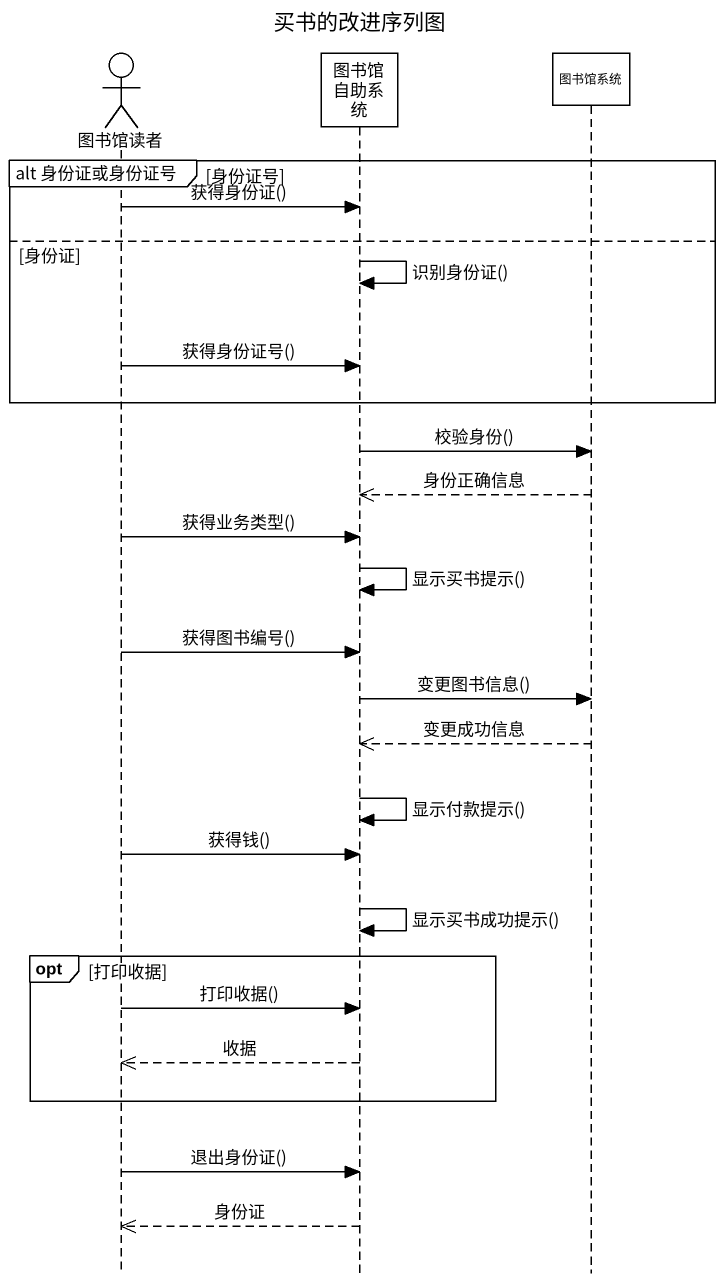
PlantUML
@startuml
title 买书的改进序列图
hide footbox
actor 图书馆读者
participant 图书馆自助系统
participant 图书馆系统

group alt 身份证或身份证号 [身份证号]
  图书馆读者 -> 图书馆自助系统 : 获得身份证()
else 身份证
  图书馆自助系统 -> 图书馆自助系统 : 识别身份证()
  图书馆读者 -> 图书馆自助系统 : 获得身份证号()
end
图书馆自助系统 -> 图书馆系统 : 校验身份()
图书馆系统 -->> 图书馆自助系统 : 身份正确信息
图书馆读者 -> 图书馆自助系统 : 获得业务类型()
图书馆自助系统 -> 图书馆自助系统 : 显示买书提示()
图书馆读者 -> 图书馆自助系统 : 获得图书编号()
图书馆自助系统 -> 图书馆系统 : 变更图书信息()
图书馆系统 -->> 图书馆自助系统 : 变更成功信息
图书馆自助系统 -> 图书馆自助系统 : 显示付款提示()
图书馆读者 -> 图书馆自助系统 : 获得钱()
图书馆自助系统 -> 图书馆自助系统 : 显示买书成功提示()
opt 打印收据
  图书馆读者 -> 图书馆自助系统 : 打印收据()
  图书馆自助系统 -->> 图书馆读者 : 收据
end
图书馆读者 -> 图书馆自助系统 : 退出身份证()
图书馆自助系统 -->> 图书馆读者 : 身份证
@enduml
